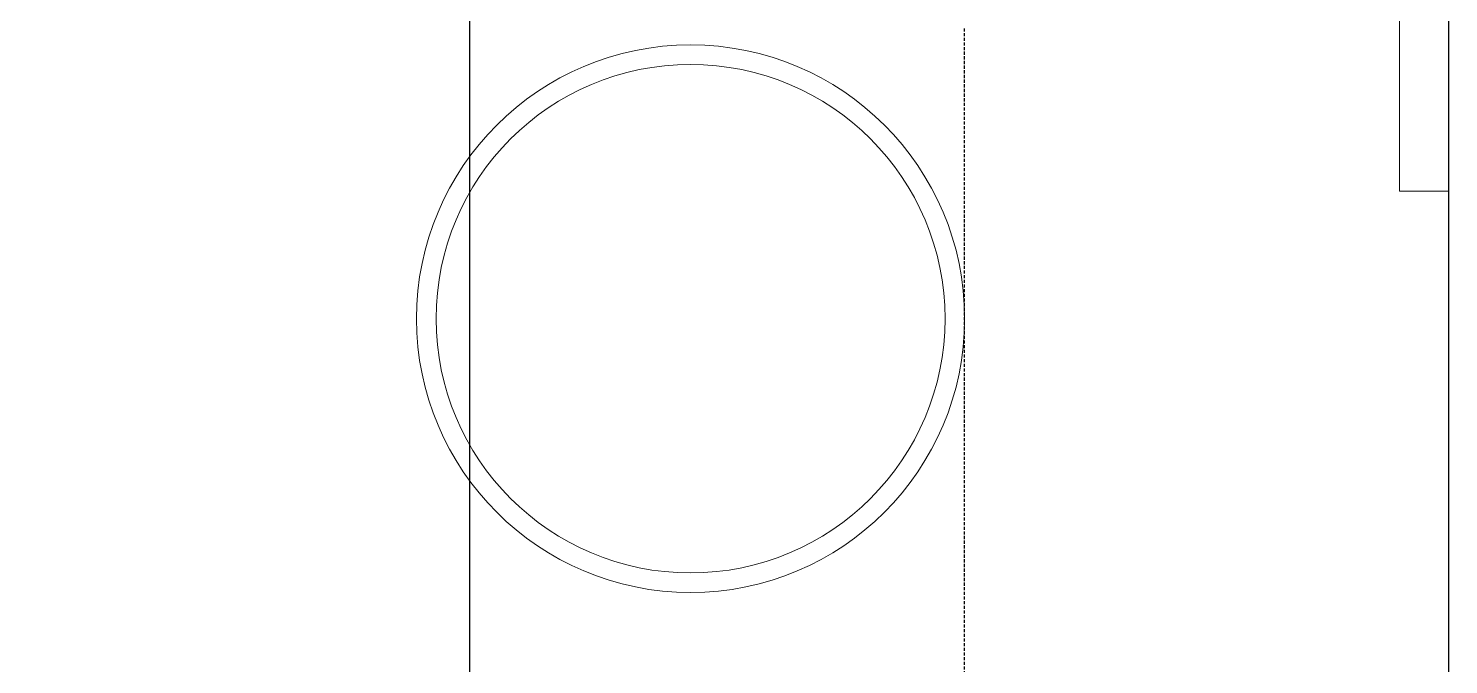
# Model space of a CAD drawing. Extents: x -12260 to 57327, y -29287 to 19916.
# Drawn here: x 23151 to 23876, y -11579 to -11253 of the extents above; entities that cross this region are included whole.
import ezdxf

# ---------------------------------------------------------------- set-up
doc = ezdxf.new("R2010")
doc.units = 0
doc.header["$LTSCALE"] = 0.25
doc.linetypes.add('DASHDOT', pattern=[25.4, 12.7, -6.35, 0, -6.35])
doc.linetypes.add('HIDDEN', pattern=[9.525, 6.35, -3.175])
doc.layers.add('01-First Floor-FUR$0$FALSE CEILING', color=251, linetype='Continuous')
doc.layers.add('01-First Floor-FUR$0$X-WHITE glass', color=255, linetype='Continuous')
for name, color, linetype, lineweight in [('01-First Floor-FUR$0$LOADING', 253, 'Continuous', 5), ('E-LITE-CLNG-CNDT', 6, 'DASHDOT', 35), ('E-POWR-FLOR-CNDT', 6, 'HIDDEN', 25)]:
    doc.layers.add(name, color=color, linetype=linetype, lineweight=lineweight)

# ---------------------------------------------------------------- blocks, each defined once
blk = doc.blocks.new('01-First Floor-FUR$0$WM00001-P')
at = {"layer": '01-First Floor-FUR$0$LOADING'}
for radius in [0.14, 0.13]:
    blk.add_circle((0, 0), radius, dxfattribs=at)
blk = doc.blocks.new('01-First Floor-FUR')
at = {"layer": '01-First Floor-FUR$0$FALSE CEILING', "linetype": 'Continuous'}
blk.add_line((23376, -12830), (23376, -8830), dxfattribs=at)
at = {"layer": '01-First Floor-FUR$0$FALSE CEILING'}
blk.add_lwpolyline([(20376, -8830), (23876, -8830), (23876, -10710), (23876, -10710), (23876, -12830), (20376, -12830), (20376, -8830)], dxfattribs=at)
at = {"layer": '01-First Floor-FUR$0$LOADING'}
blk.add_lwpolyline([(23876, -10830.59), (23851, -10830.59), (23851, -11336.59), (23876, -11336.59), (23876, -10830.59)], dxfattribs=at)
at = {"layer": '01-First Floor-FUR$0$X-WHITE glass', "color": 253, "lineweight": 30, "ltscale": 6, "true_color": 0x9898cc}
blk.add_line((23876, -10660), (23876, -12830), dxfattribs=at)
at = {"layer": '01-First Floor-FUR$0$LOADING', "extrusion": (-2.25644e-18, -2.24019e-05, -1), "xscale": 1000, "yscale": 1000, "zscale": 1000, "rotation": 270}
blk.add_blockref('01-First Floor-FUR$0$WM00001-P', (-23488.78, -11401.87, 0.38), dxfattribs=at)

msp = doc.modelspace()

# ---------------------------------------------------------------- linework, layer by layer
at = {"layer": 'E-POWR-FLOR-CNDT'}
msp.add_lwpolyline([(23628.51, -11253.43), (23628.51, -12600.95), (23589.39, -12655)], dxfattribs=at)

# ---------------------------------------------------------------- block references
at = {"layer": 'E-LITE-CLNG-CNDT'}
msp.add_blockref('01-First Floor-FUR', (0, 0), dxfattribs=at)

doc.saveas('drawing.dxf')
